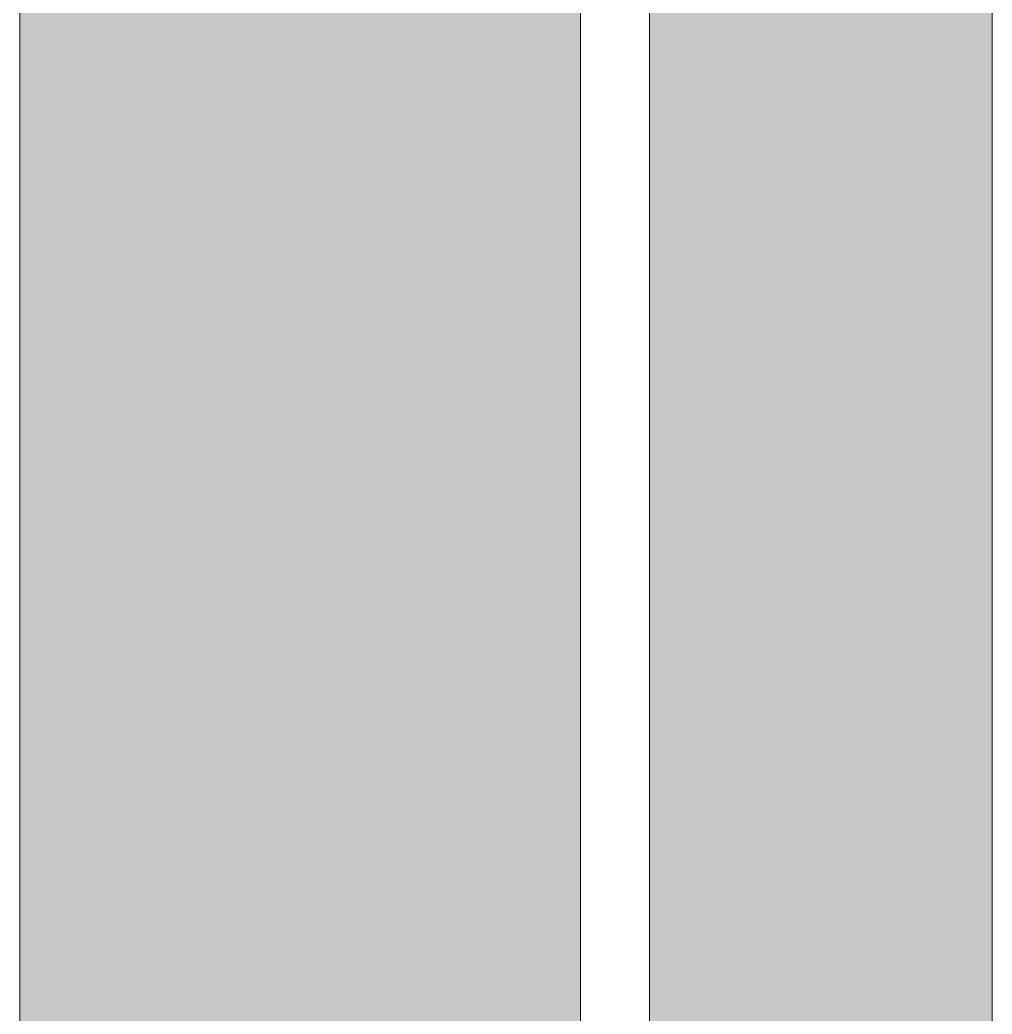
# Model space of a CAD drawing. Header units: metres. Extents: x -0.3 to 19.2, y -7 to 21.5.
# Drawn here: x 0.1594 to 0.4715, y 0.5182 to 0.8372 of the extents above; entities that cross this region are included whole.
import ezdxf

# ---------------------------------------------------------------- set-up
doc = ezdxf.new("R2010")
doc.units = ezdxf.units.M
doc.header["$MEASUREMENT"] = 0
doc.layers.add('C_Schnitt C RB_1_110 Wand Aussen', color=7, linetype='Continuous')

msp = doc.modelspace()

# ---------------------------------------------------------------- hatches: boundary and pattern name
at = {"layer": 'C_Schnitt C RB_1_110 Wand Aussen', "linetype": 'Continuous', "lineweight": 0, "true_color": 0x000000}
msp.add_hatch(color=18, dxfattribs=at).paths.add_polyline_path([(0.33939, -0.1), (0.33939, 2.67), (0.15939, 2.67), (0.15939, -0.1)])
at = {"layer": 'C_Schnitt C RB_1_110 Wand Aussen', "linetype": 'Continuous', "lineweight": 0, "true_color": 0x0b100b}
msp.add_hatch(color=88, dxfattribs=at).paths.add_polyline_path([(0.36147, -0.31), (0.47147, -0.31), (0.47147, 2.67), (0.36147, 2.67)])

# ---------------------------------------------------------------- linework, layer by layer
at = {"layer": 'C_Schnitt C RB_1_110 Wand Aussen', "color": 7, "linetype": 'Continuous', "lineweight": 18, "ltscale": 1000}
for p, q in [((0.15939, 2.67), (0.15939, -0.1)), ((0.33939, 2.67), (0.33939, -0.1))]:
    msp.add_line(p, q, dxfattribs=at)
at = {"layer": 'C_Schnitt C RB_1_110 Wand Aussen', "color": 1, "linetype": 'Continuous', "lineweight": 13, "ltscale": 1000, "flags": 128}
msp.add_lwpolyline([(0.36147, -0.31), (0.47147, -0.31), (0.47147, 2.67), (0.36147, 2.67)], close=True, dxfattribs=at)

doc.saveas('drawing.dxf')
